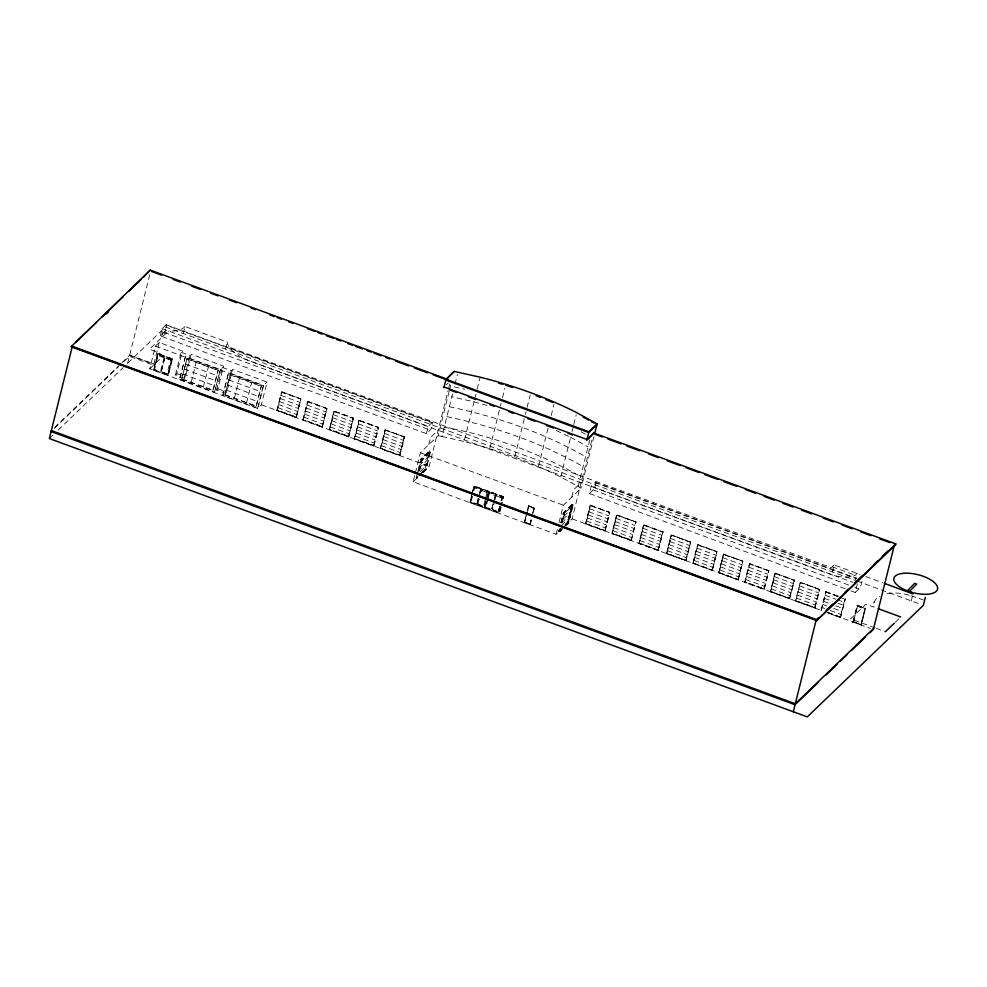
<?xml version="1.0" encoding="UTF-8"?>
<svg xmlns="http://www.w3.org/2000/svg" width="987" height="987" viewBox="0 0 987 987"><rect width="100%" height="100%" fill="white"/><g stroke="black" fill="none" stroke-linecap="round" stroke-linejoin="round"><path stroke-width="0.74" stroke-dasharray="4.93 3.7" d="M127.631 363.302L149.79 274.472M257.681 408.47L149.765 368.842L155.428 346.129L159.228 342.477L182.447 351.014L176.784 373.715L175.476 374.974L184.199 378.181L185.507 376.923L191.17 354.21L223.531 366.103L217.868 388.804L216.56 390.062L225.542 393.357L226.85 392.098L232.513 369.397L267.058 382.08L261.395 404.781L257.595 408.433L263.258 385.732L267.058 382.08M160.276 335.913L162.09 328.646L165.841 325.044L431.948 422.769A4.121 0.95 -69.8 0 1 432.454 425.052A4.121 0.95 -69.8 0 1 430.135 430.036L426.384 433.638L160.276 335.913L164.027 332.311A4.121 0.95 -69.8 0 0 166.347 327.326A4.121 0.95 -69.8 0 0 165.841 325.044M159.228 342.477L153.565 365.19L129.383 356.307L122.77 362.661M157.624 353.469L153.343 370.15L168.308 375.442L172.429 358.898L157.624 353.469L172.429 358.898M161.708 336.431L163.521 329.164M157.932 354L153.54 370.224L157.932 354L171.923 359.132L167.679 375.208L171.923 359.132M164.521 333.729L166.334 326.463M161.954 356.899L162.263 355.69M149.765 368.842L161.325 357.726A8.71 3.615 14 0 0 156.526 351.779L149.555 349.225L168.308 331.2L168.604 329.991M171.602 359.441L164.2 356.714L160.264 372.494M161.226 371.778L164.829 357.787L170.591 359.91L166.988 373.9L161.226 371.778L164.829 357.787M172.269 359.046L168.308 375.442M183.323 333.569L185.062 326.574L227.22 342.057A38.296 15.878 14 0 0 251.475 361.735L829.697 574.089A21.578 8.945 14 0 0 855.297 575.236L857.185 573.41L855.445 580.405L165.409 326.993L124.325 366.485M175.476 374.974L181.139 352.273L182.447 351.014M185.408 356.739L179.437 379.736L185.408 356.739L220.372 369.57L214.401 392.579L220.372 369.57M181.645 379.205L186.999 358.663L218.176 370.113L213.13 390.346L181.645 379.205L186.999 358.663M184.199 378.181L189.862 355.468L191.17 354.21M191.12 382.685L196.166 362.439M203.347 387.163L208.393 366.93M212.822 390.642L218.176 370.113M225.48 349.053L227.22 342.057M216.56 390.062L222.223 367.349L223.531 366.103M222.939 395.306L228.602 372.592L263.566 385.436L257.903 408.137L222.63 395.602L228.602 372.592M224.839 395.059L230.193 374.517L261.358 385.966L256.312 406.212L224.839 395.059L231.205 370.656L232.513 369.397M234.314 398.538L239.36 378.292M246.528 403.029L251.574 382.783M256.003 406.508L261.358 385.966M276.767 410.58L281.579 391.753L301.023 398.896L296.211 417.723L276.915 410.432M277.125 410.271L281.764 392.147L277.125 410.271L296.199 417.069L277.285 410.123M296.051 417.217L300.69 399.106L281.616 392.295M296.211 417.723L300.986 398.933L281.579 391.753M302.775 420.129L307.586 401.302L327.03 408.445L322.218 427.272L302.923 419.981M303.132 419.82L307.771 401.697L303.132 419.82L322.206 426.631L303.293 419.672M322.058 426.766L326.697 408.655L307.623 401.845M322.218 427.272L327.03 408.445M353.432 418.143L348.633 436.97L329.177 429.826L333.84 411.147L353.432 418.143L333.951 411.036M329.547 429.518L334.174 411.406L329.547 429.518L348.621 436.328L329.695 429.37M348.46 436.464L353.099 418.352L334.025 411.542M348.633 436.97L353.395 418.18M354.296 439.055L359.108 420.215L354.296 439.055L373.888 446.038M354.654 438.746L373.728 445.544L354.654 438.746L359.293 420.622L378.218 427.568M373.579 445.692L378.058 427.716M373.74 446.186L378.552 427.359L359.058 420.265M373.851 446.087L378.552 427.359M380.365 448.616L385.177 429.789L380.365 448.616L399.957 455.612M404.275 437.142L399.649 455.266L380.723 448.32L385.362 430.196L404.621 436.933L385.127 429.838M399.649 455.266L404.127 437.29M399.809 455.76L404.621 436.933M563.589 527.107L556.113 534.275L413.158 481.779L414.972 474.513M415.342 473.057L420.413 452.7L438.129 435.686L449.171 391.395M426.384 433.638L428.198 426.372L431.948 422.769M417.02 474.661L416.354 477.326L417.489 477.733M417.933 470.651L420.795 459.152L429.567 450.726L430.69 451.145L426.039 469.824L422.744 472.983M418.747 470.947L421.609 459.461L430.381 451.022L425.718 469.713M419.056 471.07L421.93 459.572L430.69 451.145M419.216 470.824L421.967 459.757L430.505 451.565L429.37 451.145L420.844 459.35L421.967 459.757M428.864 444.582L430.677 437.303L438.228 430.048M419.426 474.673L424.903 469.405L429.567 450.726M422.436 472.872L429.172 466.395L448.123 390.396M448.48 388.927L449.949 383.055M449.541 389.914L451.01 384.005M438.129 435.686L441.942 436.476L452.539 393.986M454.995 384.128L457.425 374.394M593.964 436.513L581.072 488.183C544.738 466.789 504.888 451.96 464.137 441.473L474.031 401.82L451.836 396.823M474.735 398.982L476.141 393.32M477.19 389.125L479.966 377.996M472.23 492.945L469.837 502.593L499.447 513.474L501.322 506.43M472.576 491.575L474.105 485.912L503.728 496.782L501.507 505.208M471.811 495.499L470.022 502.667L471.922 496.486M472.045 494.179L474.105 485.912M473.353 490.749L474.426 486.443L488.405 491.588L487.331 495.881M472.514 496.276L471.132 501.815L476.894 503.925M473.896 490.736L474.587 487.96L480.348 490.083M489.811 448.629L499.693 408.963M500.397 406.138L501.112 403.301M502.519 397.662L504.937 387.928M478.276 498.386L476.61 505.085L478.547 497.769M479.657 492.846L480.694 489.17L488.405 491.588M478.905 496.338L480.694 489.17M477.72 504.221L483.63 506.195L477.72 504.221L479.102 498.694M480.484 493.155L481.323 490.231L487.084 492.353L483.47 506.343M477.868 504.073L479.25 498.546M480.632 493.007L481.323 490.231M485.949 500.483L484.161 507.651L485.9 501.618M486.307 499.052L488.096 491.884M486.011 502.519L484.79 507.886M487.393 497.004L488.91 491.353L487.541 496.856M486.258 502.371L484.827 508.108L487.442 499.052M487.8 497.621L489.231 491.884L503.222 497.016L501.433 504.184M488.01 498.941L485.949 507.244L491.699 509.366M488.355 497.559L489.392 493.401L495.153 495.523M493.081 503.826L491.415 510.526L493.352 503.21M494.462 498.287L495.499 494.598L503.222 497.016M493.71 501.766L495.499 494.598M499.817 506.097L498.287 511.784L492.525 509.662L494.746 501.211M494.943 499.977L496.128 495.671L501.889 497.793L501.199 500.557M498.287 511.784L499.669 506.245M501.051 500.705L501.889 497.793M500.754 505.924L498.966 513.092L501.075 505.628M502.186 500.187L502.901 497.325M514.72 457.006L524.603 417.353M525.318 414.515L526.022 411.69M527.083 407.434L530.204 394.923M530.266 524.628L524.22 522.802L526.108 515.732M527.317 510.378L528.551 505.936L534.312 508.046L532.215 516.472M532.647 512.956L534.436 507.935L528.674 505.825L524.22 522.802M538.483 466.506L548.019 428.259M551.19 415.539L553.966 404.411M524.677 522.74L527.391 512.204M527.749 510.772L528.822 506.467L533.72 508.65M529.859 524.64L531.216 518.681M529.97 524.911L532.388 515.251M532.733 513.882L534.103 508.354L528.674 505.825M530.155 524.751L532.005 517.682M560.727 476.943L570.609 437.29L553.929 429.456M572.016 431.627L573.077 427.371M573.78 424.595L576.198 414.848M556.113 534.275L557.569 528.464M559.012 522.654L563.367 505.208L581.072 488.183M562.022 529.686L559.826 531.796L558.704 531.376L559.419 528.501M560.85 522.765L563.355 512.697L572.127 504.271L573.25 504.69L568.598 523.369L566.402 525.479M562.183 529.229L560.048 531.277L558.913 530.87L559.604 528.094M560.986 522.567L563.404 512.895L572.435 504.382L567.784 523.073M559.012 531.5L559.728 528.625M561.159 522.876L563.676 512.808M559.826 531.796L560.542 528.921M561.973 523.172L564.49 513.117L573.25 504.69M560.048 531.277L560.715 528.625M565.317 524.714L567.451 522.666L571.929 504.69L573.065 505.11L564.527 513.302L562.232 522.493L570.77 514.289M571.818 497.078L573.632 489.799L581.183 482.544M565.28 525.059L567.463 522.95L572.127 504.271M566.452 525.133L568.574 523.085L573.065 505.11M578.172 486.505L590.522 436.933M564.65 526.071L572.127 518.891L592.163 438.487M845.094 588.696L589.399 493.5L591.213 486.233L594.964 482.631L856.728 578.764M590.3 505.184L609.781 512.278L605.08 531.006L585.525 523.961L590.337 505.134L585.636 523.863M585.896 523.665L604.809 530.611L585.896 523.665L590.374 505.689L609.448 512.487M604.809 530.611L609.287 512.635M604.969 531.105L609.781 512.278M631.446 540.629L611.841 533.634L616.505 514.943L635.949 522.086M612.211 533.325L616.838 515.202L612.211 533.325L631.285 540.123L612.359 533.177M631.125 540.271L635.764 522.148M631.285 540.777L636.097 521.938L616.616 514.844M658.403 550.524L638.799 543.529L643.462 524.85L662.906 531.993M639.157 543.22L643.795 525.109L639.157 543.22L658.082 550.178L662.721 532.055M658.082 550.178L663.054 531.845L643.573 524.739M658.243 550.672L663.054 531.845M686.051 560.678L666.447 553.682L671.222 534.892L690.703 541.999L686.002 560.715M666.965 553.226L671.444 535.262L690.369 542.208L685.731 560.332L666.805 553.374L685.731 560.332M685.891 560.826L690.703 541.999M692.886 563.392L697.698 544.565L717.142 551.708L712.33 570.535L693.034 563.244M692.997 563.281L697.698 544.565M693.244 563.083L712.17 570.03L693.244 563.083L697.735 545.108L717.142 551.708M712.17 570.03L716.648 552.066M712.33 570.535L716.994 551.856L697.55 544.713M718.696 572.867L723.508 554.04L742.952 561.184L738.251 579.912L718.696 572.867L723.508 554.04M719.067 572.571L737.98 579.517L719.067 572.571L723.545 554.595L742.952 561.184M737.98 579.517L742.471 561.541M738.14 580.011L742.804 561.332L723.36 554.188M749.404 563.614L768.898 570.708L764.234 589.399L744.642 582.404L749.454 563.565L768.75 570.856M745 582.096L749.639 563.972L745 582.096L764.074 588.894L745.16 581.948M763.926 589.042L768.565 570.918M764.086 589.535L768.861 570.757M789.834 598.788L770.23 591.793L774.894 573.114L794.338 580.257M770.6 591.497L775.227 573.373L770.6 591.497L789.514 598.443L794.153 580.319M789.514 598.443L794.498 580.109L775.005 573.015M789.686 598.936L794.498 580.109M815.052 608.054L795.46 601.058L800.272 582.231L819.716 589.375L800.223 582.268M795.818 600.75L800.457 582.638L819.37 589.584L814.892 607.56L795.818 600.75L814.892 607.56M814.744 607.708L819.222 589.732M814.904 608.202L819.716 589.375M821.147 610.348L825.848 591.62L821.184 610.311M832.362 571.929L834.101 564.922L860.047 574.459M828.155 612.631L840.319 617.097L844.946 598.973M840.48 617.591L845.291 598.764L840.48 617.591L827.982 613.001M850.868 590.855L855.198 592.459L857.321 583.959M855.198 592.459L858.961 588.832A4.812 1.11 -69.8 0 0 861.651 583.021A4.812 1.11 -69.8 0 0 861.071 580.356M852.854 622.229L857.308 605.253L865.537 608.276L861.38 624.968L852.854 622.229L853.656 621.699L861.059 624.413L864.994 608.658L860.849 624.931M853.027 622.057L857.308 605.253M853.447 622.205L857.592 605.944L853.373 621.983L861.059 624.413M861.083 625.252L865.537 608.276M873.89 602.934L874.137 601.934M911.248 600.898L912.642 595.297M54.655 427.383L120.809 363.796M121.907 362.735L129.63 355.308L153.812 364.191M54.408 428.37L118.354 366.905M49.35 438.549L53.754 434.317M58.171 430.073L123.227 367.546M164.2 356.714L157.464 354.444M170.591 359.91L164.681 357.936M166.988 373.9L161.387 371.63M307.586 401.302L326.882 408.593M446.21 384.93L448.357 382.87M380.723 448.32L399.797 455.118M420.08 462.409L428.605 454.205M419.315 465.469L427.84 457.277M418.55 468.541L427.075 460.337M417.785 471.601L426.31 463.397M420.215 471.589L425.557 466.456M421.696 472.193L424.891 469.121L426.014 469.541L422.818 472.613M418.328 475.734L416.144 477.844L417.267 478.251L421.659 474.044M413.158 481.779L421.338 473.92M474.426 486.443L473.957 486.899L480.533 489.318M487.084 492.353L481.162 490.379M489.231 491.884L488.762 492.328L495.351 494.746M496.128 495.671L501.741 497.941M503.728 496.782L473.957 486.06M492.525 509.662L498.435 511.636M563.762 516.374L572.3 508.169M589.399 493.5L593.15 489.897A4.121 0.95 -69.8 0 0 595.469 484.913A4.121 0.95 -69.8 0 0 594.964 482.631M562.997 519.433L571.535 511.229M561.48 525.553L570.005 517.361M564.971 524.516L569.24 520.42M558.913 530.87L561.048 528.81M558.704 531.376L560.887 529.279M636.097 521.938L616.69 515.35M666.447 553.682L671.259 534.855L690.555 542.147M768.898 570.708L749.491 564.12M834.101 564.922L831.288 567.636L229.181 347.165M821.542 610.003L826.033 592.027L838.037 596.641M840.319 617.097L828.303 612.483M895.283 622.229L899.663 618.022M444.261 427.186C492.044 435.785 538.408 452.651 580.64 476.585M454.304 386.904L464.667 389.236M449.356 406.743C496.856 416.662 543.418 432.516 585.587 456.759M446.889 416.65C494.388 426.569 540.95 442.435 583.107 466.678M441.942 436.476L464.137 441.473M474.031 401.82L486.862 405.398M911.087 595.729L923.4 599.973M865.772 576.556L882.946 582.861M832.201 566.76L855.297 575.236M166.421 324.846L432.528 422.572M595.543 482.433L855.963 578.012M856.876 580.924L920.661 604.352M162.09 328.646L428.198 426.372M591.213 486.233L852.978 582.367M164.027 332.311L430.135 430.036M181.139 352.273L189.862 355.468M222.223 367.349L231.205 370.656M825.798 591.669L838.345 596.21M358.947 420.363L378.403 427.507M385.016 429.937L404.473 437.081M590.189 505.282L609.633 512.426M825.687 591.768L838.185 596.493M643.647 525.244L662.561 532.203M775.079 573.521L794.004 580.467M839.394 597.135L844.798 599.121M155.428 346.129L263.344 385.769M186.691 358.96L217.868 370.409M229.885 374.813L261.049 386.262M857.197 605.364L865.426 608.387M857.16 605.5L865.389 608.523L856.987 605.673M857.296 606.228L864.698 608.942M280.851 395.355L299.764 402.314M306.858 404.917L325.772 411.863M333.261 414.614L352.186 421.56M358.38 423.83L377.293 430.776M384.449 433.404L403.362 440.35M589.609 508.749L608.535 515.695M615.925 518.409L634.851 525.368M642.882 528.316L661.796 535.262M670.531 538.47L689.444 545.416M696.97 548.18L715.883 555.126M722.78 557.655L741.706 564.601M748.726 567.18L767.639 574.126M774.314 576.581L793.24 583.527M799.544 585.846L818.457 592.792M825.107 595.235L835.927 599.208M837.272 599.701L844.033 602.181M280.086 398.427L298.999 405.373M306.093 407.976L325.007 414.922M332.496 417.674L351.421 424.62M357.615 426.89L376.528 433.848M383.684 436.464L402.597 443.422M588.844 511.809L607.77 518.755M615.16 521.481L634.086 528.427M642.118 531.376L661.043 538.322M669.766 541.53L688.692 548.476M696.205 551.24L715.119 558.186M722.015 560.715L740.941 567.661M747.961 570.239L766.874 577.198M773.549 579.64L792.475 586.586M798.779 588.906L817.692 595.852M824.342 598.295L832.46 601.28M837.864 603.267L843.268 605.241M185.433 364.018L216.597 375.467M228.626 379.884L259.791 391.321M163.854 357.639L158.093 355.517L154.651 369.36L160.4 371.482M420.413 452.7L563.367 505.208M279.321 401.487L298.247 408.433M305.328 411.036L324.242 417.982M331.731 420.733L350.656 427.679M356.85 429.962L375.763 436.908M382.919 439.536L401.832 446.482M588.079 514.881L607.005 521.827M614.395 524.541L633.321 531.487M641.353 534.436L660.278 541.382M669.001 544.59L687.927 551.536M695.44 554.299L714.366 561.245M721.25 563.787L740.176 570.733M747.196 573.311L766.109 580.257M772.784 582.712L791.71 589.658M798.014 591.966L816.928 598.912M823.59 601.367L828.994 603.341M835.742 605.833L842.503 608.313M184.174 369.076L215.339 380.526M227.355 384.942L258.532 396.392M278.556 404.547L297.482 411.493M304.564 414.096L323.489 421.042M330.966 423.793L349.892 430.751M356.085 433.022L375.011 439.968M382.154 442.595L401.067 449.541M587.314 517.941L606.24 524.887M613.63 527.601L632.556 534.547M640.588 537.496L659.513 544.454M668.236 547.649L687.162 554.608M694.675 557.359L713.601 564.317M720.485 566.846L739.411 573.792M746.431 576.371L765.357 583.317M772.031 585.772L790.945 592.718M797.249 595.038L816.163 601.984M822.825 604.426L826.872 605.907M833.633 608.399L841.738 611.372M420.795 459.152L421.93 459.572M277.791 407.606L296.717 414.565M303.799 417.168L322.724 424.114M330.213 426.865L349.127 433.811M355.32 436.081L374.246 443.027M381.389 445.655L400.315 452.601M586.549 521L605.475 527.946M612.865 530.661L631.791 537.607M639.823 540.568L658.748 547.514M667.471 550.721L686.397 557.667M693.91 560.431L712.836 567.377M719.72 569.906L738.646 576.852M745.666 579.431L764.592 586.377M771.266 588.832L790.18 595.778M796.484 598.097L815.41 605.043M822.06 607.486L824.762 608.473M830.166 610.459L840.973 614.432M563.355 512.697L564.527 513.302M875.037 627.868L850.584 618.898L865.895 604.18L874.026 607.153A44.884 18.617 14 0 1 879.873 596.222M876.345 628.349L885.438 631.692M182.903 374.135L214.08 385.584M226.097 390.001L257.274 401.45M129.679 355.098L153.861 363.981M639.317 543.072L658.23 550.03M770.748 591.349L789.674 598.295M176.784 373.715L185.507 376.923M217.868 388.804L226.85 392.098M261.395 404.781L429.172 466.395M572.127 518.891L821.455 610.459M827.217 612.582L870.448 628.46M181.953 378.909L213.13 390.346M225.147 394.763L256.312 406.212M528.526 506.072L534.275 508.194M153.997 369.78L167.987 374.912M179.745 379.44L214.71 392.283M424.903 469.405L426.039 469.824M567.451 522.666L568.574 523.085M567.463 522.95L568.598 523.369M470.491 502.223L484.481 507.355M485.296 507.651L499.286 512.796M593.15 489.897L848.845 585.094M854.619 587.24L858.949 588.857M581.133 431.788L586.5 434.724M570.609 437.29L588.055 446.852M185.062 326.574A30.844 12.794 14 0 1 168.308 331.2M909.089 595.136A25.662 10.647 14 0 0 888.214 593.508A44.884 18.617 14 0 0 885.697 594.063M524.899 522.222L530.081 524.134L524.899 522.222"/><path stroke-width="1.48" d="M447.925 379.44L150.209 270.105L71.113 346.733L816.705 620.552L895.604 544.713L895.801 543.911L593.767 432.997L587.006 439.499L444.051 387.003M150.209 270.105L143.349 277.31M443.854 387.805L445.988 379.255L454.156 371.408L480.163 377.194A211.699 87.794 14 0 1 576.753 412.665L597.098 423.904L594.692 433.552M454.156 371.408L445.791 380.044L588.733 432.54L596.901 424.694M586.809 440.301L588.931 431.751L597.098 423.904M593.767 432.997L587.771 439.363M793.301 711.763L816.187 619.947L818.396 617.825M816.705 620.552L895.801 543.911M894.481 544.701L873.335 629.509L870.028 632.692M925.337 597.394L923.351 605.339L807.292 716.895L49.35 438.549L72.236 346.745L816.187 619.947M907.275 590.818L914.678 583.354L916.75 584.107L909.335 591.571M75.555 342.464L96.664 322.169M102.229 316.827L123.338 296.532M128.902 291.19L141.116 279.444M106.423 313.891L108.632 311.769M826.119 610.41L832.732 604.056M844.86 592.397L848.166 589.214M854.779 582.861L862.502 575.433M873.532 564.835L877.936 560.604M882.353 556.36L887.868 551.067M873.581 628.522L795.3 703.768L51.349 430.554M796.151 703.706L818.198 682.498M825.922 675.083L836.951 664.485M840.258 661.302L846.871 654.949M851.275 650.704L865.611 636.936M885.438 631.692L894.197 623.278M498.509 383.153L502.778 384.35M505.64 385.14L512.549 387.472M445.988 379.255L588.931 431.751M151.455 271.425L161.572 275.139M173.132 279.395L180.362 282.048M191.922 286.292L200.595 289.475M210.712 293.188L217.942 295.841M229.502 300.085L236.732 302.738M251.179 308.055L255.51 309.647M269.969 314.952L274.3 316.543M277.199 317.604L281.529 319.196M288.759 321.848L293.09 323.44M307.537 328.745L314.767 331.398M317.654 332.471L321.996 334.062M326.327 335.654L333.557 338.307M336.444 339.368L340.786 340.959M348.004 343.612L352.347 345.203M355.234 346.264L362.463 348.917M366.794 350.508L371.137 352.1M374.024 353.161L381.253 355.813M385.584 357.405L389.927 358.997M395.701 361.131L408.704 365.906M414.491 368.028L427.494 372.802M433.281 374.924L446.284 379.699M595.025 434.317L602.243 436.97M608.029 439.104L621.033 443.879M626.807 446.001L639.823 450.775M648.484 453.958L658.6 457.672M667.274 460.855L680.277 465.63M686.064 467.752L699.067 472.539M704.854 474.661L717.857 479.435M723.631 481.557L736.647 486.332M745.308 489.515L755.425 493.229M764.098 496.412L774.215 500.125M782.888 503.321L793.005 507.034M801.678 510.217L811.795 513.931M823.355 518.175L833.472 521.889M842.133 525.072L852.25 528.785M860.923 531.968L871.04 535.682M879.713 538.877L889.83 542.591M449.628 389.914L456.845 392.567M468.406 396.811L475.623 399.464M490.058 404.769L494.388 406.36M508.836 411.665L513.166 413.257M527.601 418.55L534.818 421.202M546.379 425.446L553.596 428.099M568.031 433.404L572.361 434.996M884.377 583.391L912.987 593.903M878.245 608.708L900.749 616.974M71.311 345.943L816.903 619.75M51.09 431.553L795.053 704.755M536.138 395.762L540.333 397.44M545.922 399.673L552.917 402.462M583.255 417.143L588.622 420.08M591.312 421.548L593.989 423.028M911.038 592.126L905.647 590.177A22.516 9.339 14 0 1 902.291 573.422A22.516 9.339 14 0 1 937.132 586.007A22.516 9.339 14 0 1 911.038 592.126"/></g></svg>
